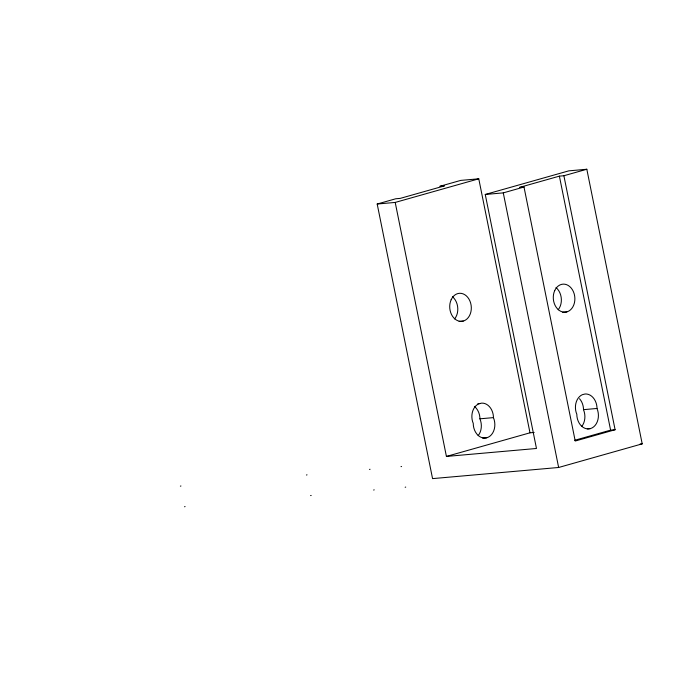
<?xml version="1.0" encoding="UTF-8"?>
<svg xmlns="http://www.w3.org/2000/svg" width="676" height="676" viewBox="0 0 676 676"><rect width="100%" height="100%" fill="white"/><g stroke="black" fill="none" stroke-linecap="round" stroke-linejoin="round"><path stroke-width="1.01" d="M377.191 204.025L395.207 202.428L446.422 456.435L536.474 448.475L485.258 194.468L568.82 170.851L586.827 169.254L642.2 443.853L558.638 467.479L432.564 478.616L377.191 204.025L395.73 198.778L400.234 198.381L444.369 185.908L439.865 186.306L460.753 180.399L478.769 178.81L529.984 432.809L534.167 432.437M395.207 202.428L478.769 178.81M559.39 176.14L519.498 187.413L524.001 187.015L575.217 441.022L615.101 429.742L563.885 175.743L559.39 176.14L610.605 430.139L615.101 429.742M485.258 194.468L503.274 192.88L524.001 187.015M563.885 175.743L586.827 169.254M180.374 486.145L180.94 485.985M184.523 506.747L185.097 506.586M306.448 475.008L307.022 474.848M369.485 469.431L370.059 469.271M401.003 466.651L401.578 466.482M446.422 456.435L529.984 432.809M310.597 495.601L311.171 495.44M373.642 490.032L374.208 489.863M405.161 487.244L405.727 487.083M574.701 440.296L610.605 430.139M459.131 321.421L463.288 321.049M562.694 312.27L566.851 311.898M477.839 403.733L479.918 403.547M478.16 435.64A14.069 10.774 84.9 0 0 479.909 418.816L493.421 417.624L493.412 416.34A14.069 10.774 84.9 0 0 481.523 403.141L478.785 403.834A14.069 10.774 84.9 0 0 472.583 421.587L473.242 423.328A14.069 10.774 84.9 0 0 486.813 437.761A14.069 10.774 84.9 0 0 493.421 417.624M581.723 426.48A14.069 10.774 84.9 0 0 583.472 409.664L596.984 408.465L596.976 407.189A14.069 10.774 84.9 0 0 585.086 393.99L582.349 394.683A14.069 10.774 84.9 0 0 576.146 412.436L576.805 414.168A14.069 10.774 84.9 0 0 590.376 428.601A14.069 10.774 84.9 0 0 596.984 408.465M482.664 438.124L486.813 437.761M587.267 428.88L590.376 428.601M640.096 444.039L642.2 443.853M503.274 192.88L558.638 467.479M583.472 409.664L583.464 408.38A14.069 10.774 84.9 0 0 579.509 398.713M479.909 418.816L479.901 417.54A14.069 10.774 84.9 0 0 474.383 406.403M556.002 287.57A14.069 10.774 84.9 0 1 558.19 309.777M452.438 296.722A14.069 10.774 84.9 0 1 454.627 318.928M554.734 290.545A14.069 10.774 84.9 0 0 564.054 312.194A14.069 10.774 84.9 0 0 573.451 291.762A14.069 10.774 84.9 0 0 554.734 290.545M451.171 299.705A14.069 10.774 84.9 0 0 460.491 321.353A14.069 10.774 84.9 0 0 469.888 300.921A14.069 10.774 84.9 0 0 451.171 299.705"/></g></svg>
